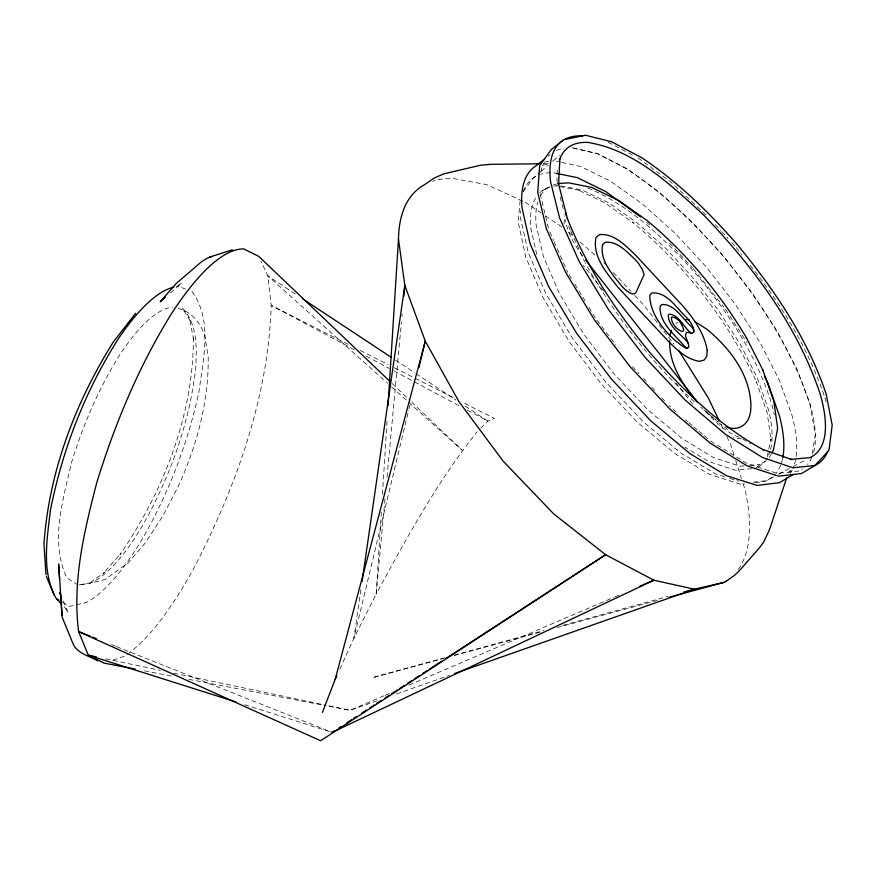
<?xml version="1.0" encoding="UTF-8"?>
<svg xmlns="http://www.w3.org/2000/svg" width="876" height="876" viewBox="0 0 876 876"><rect width="100%" height="100%" fill="white"/><g stroke="black" fill="none" stroke-linecap="round" stroke-linejoin="round"><path stroke-width="0.66" stroke-dasharray="4.38 3.29" d="M564.002 224.103L564.878 215.759M381.334 512.11L376.187 594.016L353.893 638.254L339.176 670.523M382.451 494.36L387.082 420.644M520.103 200.648L518.187 221.902L525.797 257.226L543 297.544L569.126 341.52L601.494 384.214L637.673 422.528L675.319 453.91L709.648 474.442L740.187 484.11L744.589 483.957M385.013 498.849L376.187 594.016C406.617 538.094 437.266 481.669 477.135 431.791M387.039 477.102L401.416 322.127M401.92 316.685L402.172 313.969M360.912 589.581L353.893 638.254L408.698 410.11M812.359 453.823L815.271 434.595L810.026 404.865C792.309 349.36 759.339 300.326 722.634 255.639C694.142 222.953 662.782 192.567 626.406 168.707L597.377 153.705L571.71 147.705M767.256 456.67L770.913 438.843L771 440.321L767.277 413.242L756.36 381.673L756.744 382.571C728.394 320.605 685.109 265.899 632.79 222.405L633.512 222.931L604.681 202.772L577.952 189.895L579.343 190.355L556.621 185.975M409.026 408.785L409.979 404.8M788.728 472.744L790.491 470.543L787.82 473.336M523.224 191.614L532.86 178.507L540.12 172.211M480.705 428.222L487.844 421.104L494.371 418.443L462.67 402.369M765.635 460.918A196.301 67.638 50.4 0 1 760.039 464.335L755.769 468.244A197.177 68.514 50.4 0 0 765.12 460.984M541.138 171.324L548.223 165.137M553.282 160.724L559.348 155.424M170.513 292.88L181.792 283.112L175.101 287.427M548.168 156.224L550.205 154.625M773.847 476.774L765.197 481.395L754.072 482.84M778.665 474.212L791.926 467.182M793.13 466.536L805.186 460.152M542.66 190.442L547.741 187.869M383.973 695.785L350.082 710.305L327.23 705.914M385.221 695.248L391.506 692.566M409.07 685.043L613.682 597.421M614.941 596.885L618.708 595.264M377.151 700.778L350.082 710.305L327.372 705.519M396.5 693.967L449.366 675.374M112.927 660.121L124.25 656.266A277.134 79.497 -72.4 0 0 128.257 653.551M444.997 657.712L372.431 677.652L443.628 658.358M454.239 655.171L543.952 630.512M562.425 625.442L667.972 596.425M454.184 655.5L542.518 631.563M557.016 627.632L659.858 599.764M542.583 165.334L549.175 163.713M79.377 584.829L99.623 581.193L105.35 579.255L128.104 562.907L145.241 543.032L162.706 516.194L178.386 486.191C196.804 445.577 208.97 401.285 208.17 356.423L204.787 335.968C200.505 322.302 190.125 309.699 175.101 307.892M85.793 583.909L79.267 584.905M753.075 482.194L766.62 480.606A215.124 74.635 50.4 0 0 775.161 474.234M751.761 468.649L735.72 470.27L708.848 461.619L684.944 447.176M744.151 465.879L740.176 466.262L713.524 457.579L681.878 438.339L647.736 409.705L614.032 373.942L583.799 334.172L559.644 293.931L543.459 256.701L536.189 225.373A196.038 67.178 50.9 0 1 537.853 202.049M749.44 465.364L760.039 464.346M548.376 163.692L543.591 163.757M741.665 438.931L733.3 437.693M144.441 670.841L171.313 675.998M188.789 679.36L325.883 705.662M561.023 185.898L582.168 189.993L608.393 202.674L636.721 222.526L665.574 248.215L693.463 278.283L718.977 311.177L740.8 345.254L757.674 378.728L768.438 409.738A197.177 68.514 50.4 0 1 770.497 449.76M557.979 173.689L552.811 172.627A214.806 74.077 50.9 0 0 540.722 174.335M105.678 658.84L160.439 670.37M173.787 673.184L326.036 705.246M560.64 162.137L555.537 161.031A224.661 76.442 50.9 0 0 552.559 161.064M561.921 162.41L581.062 166.571L610.692 181.365L642.59 204.064L675.024 233.169L706.385 267.06L735.161 304.06L759.93 342.396L779.301 380.151L791.959 415.29A225.012 77.055 50.4 0 1 793.645 466.645M572.433 147.792L597.706 153.694L627.194 168.86L659.037 191.91L691.514 221.31L723.028 255.453L752.057 292.65L777.165 331.117L796.941 368.938L810.081 404.066A226.643 75.018 50.3 0 1 813.454 452.958M724.583 476.763L715.681 473.96L680.772 453.012L643.006 421.531L605.732 382.035L572.356 338.026L545.825 293.559L528.239 252.529L520.585 218.19A214.806 74.077 50.9 0 1 520.256 210.579M729.675 478.362L738.577 481.154M244.722 704.731L330.756 731.975M185.734 289.113L178.452 286.507A208.685 63.532 -71.2 0 0 176.185 286.715M111.559 644.692L115.369 646.203M116.628 646.707L332.059 732.391M739.136 437.387C725.481 431.824 714.498 421.367 704.687 410.647M522.665 201.064L486.585 184.595L452.125 178.332A280.013 109.85 51.2 0 0 432.624 181.212M588.037 188.11C631.859 206.451 666.406 240.615 697.504 275.579C729.434 314.572 758.036 357.572 772.358 406.355A196.301 67.638 50.4 0 1 774.253 414.808M348.035 344.29L271.199 305.352L267.826 275.83L260.96 261.19M360.222 350.466L388.276 364.679M394.375 367.767L413.888 377.655M415.104 378.268L455.345 398.668M608.185 142.251L634.454 156.07M354.243 349.721L271.199 305.352C268.374 397.824 235.819 487.001 193.749 568.48A277.134 79.497 -72.4 0 1 129.265 652.806M366.288 356.149L389.152 368.369M393.97 370.942L458.958 405.665M467.379 410.165L487.844 421.104L462.769 404.537M62.382 602.228L69.478 606.367L86.045 602.589A213.24 67.091 -72.1 0 0 143.642 536.714C169.287 491.458 188.011 442.413 198.983 391.561C203.221 359.029 213.01 319.992 191.811 291.27M710.589 441.066L746.943 463.437L777.1 473.39L799.076 470.97A226.643 75.018 50.3 0 0 802.602 468.934M727.945 429.634L719.338 423.064M742.706 438.887L750.644 443.858M78.084 585.08L67.036 578.04C49.593 541.85 63.192 499.78 71.394 462.9C83.253 424.422 99.185 387.203 120.855 353.192A181.573 55.276 -71.3 0 1 172.747 307.158M295.179 293.898L267.826 275.83L387.444 383.195M395.503 360.135L414.885 372.924M416.023 373.68L455.925 400.025M525.151 202.203L540.875 212.791M545.365 215.814L562.206 227.158M638.035 157.954L670.326 181.617L707.907 216.668M676.173 411.994L669.133 405.643M685.558 419.922L687.649 421.685M688.689 422.56L692.861 426.086M693.902 426.973L698.073 430.499M699.125 431.375L703.297 434.901M704.337 435.777L708.509 439.303M694.405 401.81C650.539 362.171 614.459 314.396 585.278 263.085M700.636 407.121L702.716 408.895M703.757 409.782L718.309 422.177L704.052 409.946M568.666 232.129L573.835 236.619M580.022 242.006L595.516 255.485M603.772 262.669L605.831 264.475M646.641 222.274L649.653 224.979M391.506 386.831L407.723 401.394M408.742 402.303L462.473 450.516L411.03 401.493M392.229 383.579L410.034 400.551M632.494 366.661L638.911 373.483M643.488 378.355L646.236 381.279M651.733 387.126L655.39 391.024M661.807 397.846L664.545 400.77M613.309 272.469L631.059 291.478M634.793 295.475L644.134 305.483L673.852 344.148M669.603 243.134L692.445 267.782M693.365 268.768L723.872 307.115M64.353 606.816L68.208 612.751L62.273 598.407M715.243 224.628L720.74 230.596M721.66 231.593L728.076 238.557M731.745 242.542L735.402 246.528M692.675 404.121L676.053 383.108M603.455 290.941L583.35 265.264M736.234 247.579L741.994 254.938M750.228 265.461C781.611 304.804 808.22 348.549 824.415 396.39M582.562 255.989C574.601 245.16 567.747 233.082 565.228 219.745M596.928 320.255L615.905 345.133M725.547 309.261L747.086 342.779M569.159 274.703L571.995 279.378M574.831 284.065L585.475 301.618M589.011 307.476L596.107 319.171M720.992 424.477L723.313 429.328M726.784 436.587L730.847 445.074L734.11 455.323M568.623 226.282L570.287 229.961M570.845 231.187L584.719 261.858M549.81 231.844L553.61 240.44M554.158 241.666L567.736 272.359M735.731 460.447L741.435 478.395M743.067 483.519L745.104 489.925A280.594 110.934 50.3 0 1 738.085 569.761M560.224 196.99L563.805 211.105M548.409 228.078L540.153 193.695A226.304 74.416 50.9 0 1 539.879 190.639M536.791 254.533L530.801 228.264A196.903 68.043 50.9 0 1 536.287 196.969M770.157 450.954A197.177 68.514 50.4 0 1 765.909 459.911M771.471 453.867A196.301 67.638 50.4 0 1 766.61 460.064M792.167 470.007A225.012 77.055 50.4 0 1 790.141 473.445M811.877 457.316A226.643 75.018 50.3 0 1 807.552 464.411M782.443 459.232A215.124 74.635 50.4 0 1 781.031 464.083M780.604 465.211A215.124 74.635 50.4 0 1 776.037 473.204M824.896 397.66A231.582 74.788 50.3 0 1 826.867 404.821M539.682 192.895A196.903 68.043 50.9 0 1 552.417 186.391M553.818 186.128A196.903 68.043 50.9 0 1 559.709 185.646M540.733 195.479A196.038 67.178 50.9 0 1 552.23 185.427M553.457 184.956A196.038 67.178 50.9 0 1 556.03 184.168M544.237 162.257A224.661 76.442 50.9 0 1 551.103 161.14M540.82 171.937A226.304 74.416 50.9 0 1 543.624 163.385M556.479 150.497A226.304 74.416 50.9 0 1 563.914 148.296M523.344 191.351A214.806 74.077 50.9 0 1 539.528 174.751M557.18 182.088A221.037 70.825 50.8 0 1 557.322 169.539M675.911 323.496A132.637 44.227 52.2 0 1 677.619 322.149M193.399 337.753C193.454 415.334 163.451 491.217 119.99 554.585L120.987 553.38L103.291 573.408L104.835 572.159L88.213 584.183L92.308 582.288A185 57.947 -72 0 0 142.536 525.633C169.878 477.146 189.391 423.732 195.687 368.259C196.804 347.52 197.615 323.89 182.131 307.947L190.18 320.517L189.632 318.919L193.497 339.187L193.399 337.753"/><path stroke-width="1.31" d="M565.447 214.773L565.546 212.288M558.603 184.069L559.895 158.589M388.024 405.632L398.481 239.082A280.013 109.85 51.2 0 1 424.258 184.869L434.167 178.091L443.771 173.864L480.508 165.236L490.768 164.316L539.528 163.801M403.803 296.296L404.821 285.423L398.481 239.082M362.084 581.478L404.821 285.423L425.276 341.136L458.958 401.635L503.196 461.225L553.763 513.938L605.634 554.716L653.846 580.219L694.361 589.176L724.463 582.266A280.594 110.934 50.3 0 0 726.719 580.843M418.903 367.657L425.276 341.136L335.212 679.218L322.412 712.451M786.681 477.902L769.621 529.367L763.795 541.839L759.853 547.358L739.859 570.156L734.723 575.138L726.04 581.335M335.212 679.218L336.91 675.495M772.106 452.662L773.442 449.925L777.647 428.32L773.891 401.679M135.627 313.29L113.332 342.001C75.227 402.686 48.99 472.033 43.953 543.865L45.979 574.7M815.753 464.729L828.335 450.976L829.145 449.169L832.189 425.145L826.167 394.145C807.749 338.804 774.548 289.901 737.778 245.171C709.264 212.452 677.98 181.934 641.79 157.757L611.711 141.813L585.562 135.265L565.37 139.404M165.389 297.314L160.264 301.749L175.966 283.747L201.622 261.65L207.546 257.993L211.948 256.372M544.116 159.421L536.002 165.805A224.661 76.442 50.9 0 0 522.008 207.754L530.068 243.528L548.573 286.43L576.474 333.055L611.579 379.264L650.715 420.776L690.277 453.845L726.719 475.81L757.127 485.392L779.487 482.665L793.317 474.409M563.356 140.105L551.53 149.336L539.682 165.553L537.733 192.359L546.416 228.822L565.644 272.337L594.366 319.784L630.271 366.891L670.217 409.377L710.381 443.278L747.206 465.89L778.49 476.161L801.595 473.533L814.965 465.474A231.582 74.788 50.3 0 0 827.579 451.698M334.347 730.902L332.059 732.391L653.846 580.219L640.038 586.132M338.924 727.934L341.213 726.445M346.94 722.733L351.517 719.754M353.805 718.265L356.094 716.776M361.821 713.064L366.398 710.086M369.836 707.863L374.413 704.884M376.702 703.395L381.279 700.428M384.717 698.194L389.294 695.226M391.583 693.737L397.299 690.014M399.587 688.536L404.175 685.558M407.603 683.324L412.18 680.356M414.468 678.867L419.056 675.889M422.484 673.666L427.061 670.688M429.35 669.198L441.942 661.03M445.38 658.796L605.634 554.716L320.616 740.757L78.621 631.585C72.182 581.106 84.227 530.976 96.831 482.413C115.074 423.382 138.945 366.015 171.63 313.455A269.348 74.077 -71.4 0 1 243.791 248.937L258.683 256.307L390.258 381.695M687.54 348.166L686.445 348.56C669.527 338.651 649.423 315.929 649.85 295.212L651.941 292.923C667.435 291.708 676.907 308.845 686.97 317.846C690.266 321.897 694.318 326.649 693.814 332.201L691.712 333.493L689.434 332.803A18.221 6.099 51.1 0 0 686.28 332.584L685.47 335.508A18.111 6.055 51.1 0 0 686.937 339.899L688.788 345.451L688.624 347.181L687.54 348.166A6.614 2.245 51 0 1 683.773 345.418C674.29 334.293 659.07 322.554 660.11 306.348L661.698 304.541C674.651 303.622 682.152 318.612 690.704 325.85A5.694 1.894 50.9 0 1 693.113 329.212L693.343 329.683A6.351 2.113 50.9 0 1 693.891 331.358M454.524 673.556L694.361 589.176L683.806 592.077M209.714 257.095L232.304 249.824M669.089 597.268L724.463 582.266M814.965 465.474L792.933 467.795L762.47 457.469L725.569 434.452L685.163 400.091L644.889 357.156L608.502 309.567L579.299 261.76L559.611 218.014L550.577 181.792A231.22 74.175 50.9 0 1 582.66 135.922M685.043 319.565L689.193 319.641M790.174 459.462L810.004 457.59A221.365 71.383 50.3 0 0 819.914 393.193C796.952 324.996 752.823 266.107 703.362 214.751C670.03 184.08 634.202 150.059 587.796 142.405A221.037 70.825 50.8 0 0 559.392 160.012M135.024 669.045L104.113 663.11L88.312 655.182L78.621 631.585L90.02 636.118M557.979 173.689L577.361 177.653L605.863 191.636L640.597 216.887M96.327 656.869L88.312 655.182L235.6 701.84M792.101 459.582L762.766 449.454L763.598 449.925C719.371 425.758 683.149 390.17 650.003 352.721C616.627 311.801 586.712 267.64 567.32 218.255L567.506 218.989L558.373 183.183M92.56 637.137L96.36 638.648M726.171 426.568C732.205 429.842 740.023 428.736 744.939 423.94A132.834 45.41 50.6 0 0 750.622 400.463C748.104 374.6 732.303 352.097 713.535 335.037A50.315 16.71 51.3 0 0 706.33 328.872L695.051 321.733M618.565 200.418L591.541 187.398L568.699 182.854L564.582 183.15A196.038 67.178 50.9 0 0 557.377 183.861M97.783 660.92C89.527 655.861 77.559 653.77 73.157 644.002L62.229 617.361L58.626 564.067L59.59 579.113M173.842 287.142A208.685 63.532 -71.2 0 0 118.654 338.333C85.191 390.707 62.448 449.519 50.381 510.434C47.063 539.682 41.117 571.82 56.469 598.79L58.834 600.169M303.162 299.165L390.948 357.123M619.266 200.845L646.871 220.38C686.642 253.361 720.05 293.537 746.505 337.851L746.691 338.224M56.469 598.79L61.725 604.144M688.328 343.184C681.944 334.347 668.333 327.416 668.278 315.108L669.089 314.145C679.513 314.725 683.937 328.336 691.712 333.493M694.405 398.733L697.482 402.533M692.828 396.762C680.794 381.378 669.943 363.518 669.647 343.381A132.637 44.227 52.2 0 1 669.647 340.863M695.982 400.255L585.639 260.008M678.801 350.586L708.235 397.835L719.251 420.841M762.722 369.781L773.475 400.036M746.505 337.851L763.018 370.362M764.584 376.373L767.65 382.429L779.552 416.155A215.124 74.635 50.4 0 1 782.717 457.94M46.329 576.496L54.345 595.461M60.783 594.815L59.787 592.428L60.718 596.085L61.988 615.412M670.009 336.209A132.637 44.227 52.2 0 1 671.487 330.241M707.206 350.301L706.735 356.346L704.074 360.124L699.344 361.328C687.145 359.434 677.685 350.488 669.209 342.166L618.642 288.051C607.462 273.98 592.067 256.832 595.976 237.571L599.403 234.626C613.857 233.125 625.19 245.411 634.903 254.456L682.831 305.976C693.891 318.733 704.304 333.318 707.206 350.301M683.608 329.507L682.962 331.292L682.043 331.478C676.513 329.507 671.487 323.594 671.366 317.616L671.914 316.959C677.882 317.353 682.185 324.12 683.608 329.507M602.589 244.656C599.589 260.292 612.127 274.079 621.215 285.456A14.826 5.092 50 0 0 625.683 289.967C628.278 291.861 632.669 295.902 635.757 292.956L644.156 274.484L642.349 269.512L638.812 263.862A15.494 5.19 49.9 0 0 634.18 258.573C626.263 251.215 617.098 240.988 605.283 242.269L602.589 244.656"/></g></svg>
